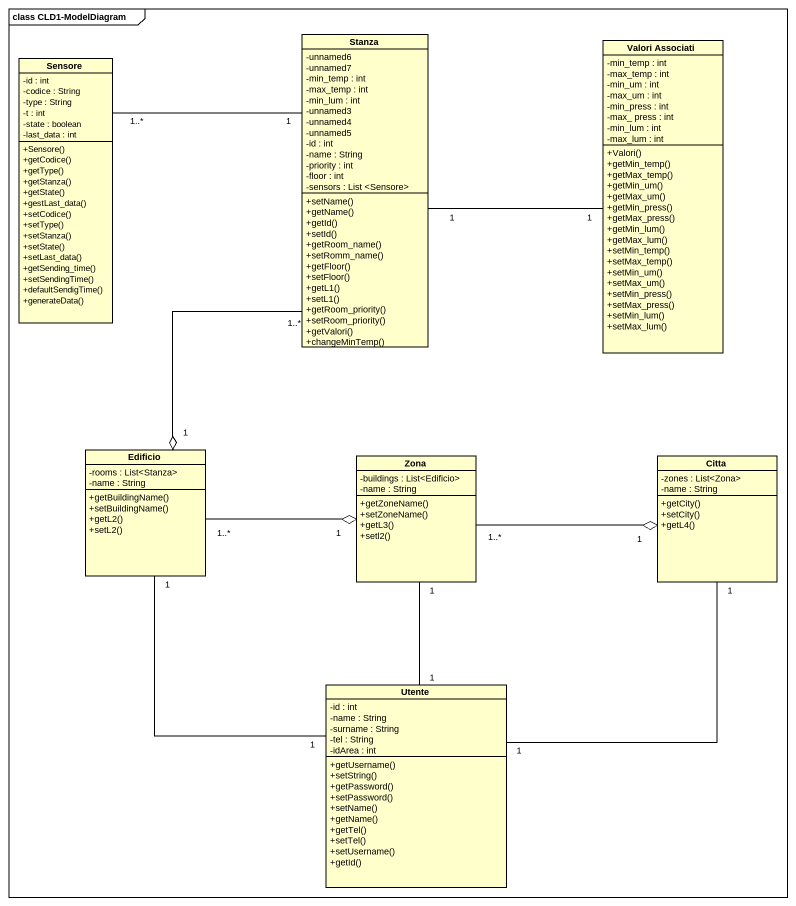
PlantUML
@startuml
mainframe class CLD1-ModelDiagram
hide circle
hide empty members
skinparam classAttributeIconSize 0
class Stanza {
  -unnamed6
  -unnamed7
  -min_temp : int
  -max_temp : int
  -min_lum : int
  -unnamed3
  -unnamed4
  -unnamed5
  -id : int
  -name : String
  -priority : int
  -floor : int
  -sensors : List <Sensore>
  +setName()
  +getName()
  +getId()
  +setId()
  +getRoom_name()
  +setRomm_name()
  +getFloor()
  +setFloor()
  +getL1()
  +setL1()
  +getRoom_priority()
  +setRoom_priority()
  +getValori()
  +changeMinTemp()
}
class "Valori Associati" as Valori_Associati {
  -min_temp : int
  -max_temp : int
  -min_um : int
  -max_um : int
  -min_press : int
  -max_ press : int
  -min_lum : int
  -max_lum : int
  +Valori()
  +getMin_temp()
  +getMax_temp()
  +getMin_um()
  +getMax_um()
  +getMin_press()
  +getMax_press()
  +getMin_lum()
  +getMax_lum()
  +setMin_temp()
  +setMax_temp()
  +setMin_um()
  +setMax_um()
  +setMin_press()
  +setMax_press()
  +setMin_lum()
  +setMax_lum()
}
class Sensore {
  -id : int
  -codice : String
  -type : String
  -t : int
  -state : boolean
  -last_data : int
  +Sensore()
  +getCodice()
  +getType()
  +getStanza()
  +getState()
  +gestLast_data()
  +setCodice()
  +setType()
  +setStanza()
  +setState()
  +setLast_data()
  +getSending_time()
  +setSendingTime()
  +defaultSendigTime()
  +generateData()
}
class Edificio {
  -rooms : List<Stanza>
  -name : String
  +getBuildingName()
  +setBuildingName()
  +getL2()
  +setL2()
}
class Zona {
  -buildings : List<Edificio>
  -name : String
  +getZoneName()
  +setZoneName()
  +getL3()
  +setl2()
}
class Citta {
  -zones : List<Zona>
  -name : String
  +getCity()
  +setCity()
  +getL4()
}
class Utente {
  -id : int
  -name : String
  -surname : String
  -tel : String
  -idArea : int
  +getUsername()
  +setString()
  +getPassword()
  +setPassword()
  +setName()
  +getName()
  +getTel()
  +setTel()
  +setUsername()
  +getId()
}
Valori_Associati "1" -left- "1" Stanza
Sensore "1..*" -right- "1" Stanza
Edificio "1" o-up- "1..*" Stanza
Zona "1" o-left- "1..*" Edificio
Citta "1" o-left- "1..*" Zona
Utente "1" -up- "1" Edificio
Utente "1" -up- "1" Zona
Utente "1" -up- "1" Citta
@enduml
